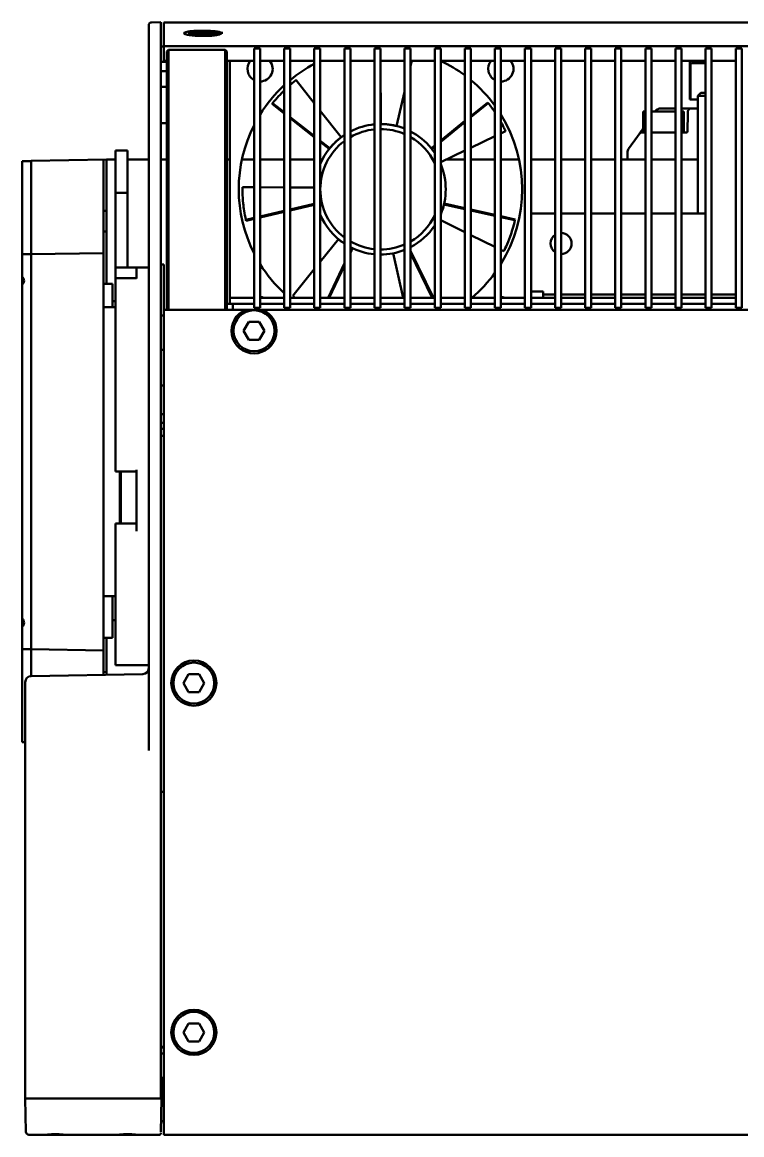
# Model space of a CAD drawing. Header units: millimetres. Extents: x 100 to 5488, y 100 to 4218.
# Drawn here: x 3908.5 to 4028, y 1914.2 to 2098.9 of the extents above; entities that cross this region are included whole.
import ezdxf

# ---------------------------------------------------------------- set-up
doc = ezdxf.new("R2010")
doc.units = ezdxf.units.MM
doc.header["$LTSCALE"] = 20
doc.layers.add('Visible (ANSI)', color=7, linetype='Continuous', lineweight=50)

msp = doc.modelspace()

# ---------------------------------------------------------------- linework, layer by layer
at = {"layer": 'Visible (ANSI)'}
for p, q in [((3929.994, 2098.889), (3931.502, 2098.916)), ((3931.502, 2098.916), (3931.502, 2094.836)), ((3932.002, 2094.994), (3932.002, 2098.881)), ((3932.002, 2098.881), (4884.002, 2098.881)), ((3929.502, 2094.321), (3929.502, 2098.389)), ((3936.202, 2097.181), (3941.802, 2097.181)), ((3936.202, 2097.181), (3936.202, 2096.981)), ((3941.584, 2096.981), (3936.202, 2096.981)), ((3936.423, 2096.76), (3936.202, 2096.981)), ((3941.802, 2097.181), (3941.802, 2097.136)), ((3931.502, 2094.916), (3932.002, 2094.916)), ((3932.002, 2093.771), (3932.002, 2094.994)), ((4883.702, 2094.931), (3932.302, 2094.931)), ((3929.502, 2089.09), (3929.502, 2094.321)), ((3931.502, 2094.836), (3931.502, 2089.182)), ((3932.002, 2093.771), (3932.002, 2092.548)), ((3932.502, 2094.032), (3932.802, 2094.332)), ((3932.502, 2093.979), (3932.502, 2094.032)), ((3932.502, 2088.952), (3932.502, 2093.979)), ((3932.802, 2094.256), (3932.802, 2094.332)), ((3932.802, 2094.332), (3942.202, 2094.332)), ((3932.802, 2089.004), (3932.802, 2094.256)), ((3942.202, 2094.332), (3942.202, 2094.256)), ((3942.502, 2094.032), (3942.202, 2094.332)), ((3942.202, 2094.256), (3942.202, 2089.004)), ((3942.502, 2094.032), (3942.502, 2093.979)), ((3942.502, 2093.979), (3942.502, 2088.952)), ((3947.002, 2094.556), (3947.002, 2094.562)), ((3948.002, 2094.562), (3947.002, 2094.562)), ((3947.002, 2088.969), (3947.002, 2094.556)), ((3948.002, 2094.562), (3948.002, 2094.556)), ((3948.002, 2094.556), (3948.002, 2088.969)), ((3952.002, 2094.556), (3952.002, 2094.562)), ((3953.002, 2094.562), (3952.002, 2094.562)), ((3952.002, 2088.969), (3952.002, 2094.556)), ((3953.002, 2094.562), (3953.002, 2094.556)), ((3953.002, 2094.556), (3953.002, 2088.969)), ((3957.002, 2094.556), (3957.002, 2094.562)), ((3958.002, 2094.562), (3957.002, 2094.562)), ((3957.002, 2088.969), (3957.002, 2094.556)), ((3958.002, 2094.562), (3958.002, 2094.556)), ((3958.002, 2094.556), (3958.002, 2088.969)), ((3962.002, 2094.556), (3962.002, 2094.562)), ((3963.002, 2094.562), (3962.002, 2094.562)), ((3962.002, 2088.969), (3962.002, 2094.556)), ((3963.002, 2094.562), (3963.002, 2094.556)), ((3963.002, 2094.556), (3963.002, 2088.969)), ((3967.002, 2094.556), (3967.002, 2094.562)), ((3968.002, 2094.562), (3967.002, 2094.562)), ((3967.002, 2088.969), (3967.002, 2094.556)), ((3968.002, 2094.562), (3968.002, 2094.556)), ((3968.002, 2094.556), (3968.002, 2088.969)), ((3972.002, 2094.556), (3972.002, 2094.562)), ((3973.002, 2094.562), (3972.002, 2094.562)), ((3972.002, 2088.969), (3972.002, 2094.556)), ((3973.002, 2094.562), (3973.002, 2094.556)), ((3973.002, 2094.556), (3973.002, 2088.969)), ((3977.002, 2094.556), (3977.002, 2094.562)), ((3978.002, 2094.562), (3977.002, 2094.562)), ((3977.002, 2088.969), (3977.002, 2094.556)), ((3978.002, 2094.562), (3978.002, 2094.556)), ((3978.002, 2094.556), (3978.002, 2088.969)), ((3982.002, 2094.556), (3982.002, 2094.562)), ((3983.002, 2094.562), (3982.002, 2094.562)), ((3982.002, 2088.969), (3982.002, 2094.556)), ((3983.002, 2094.562), (3983.002, 2094.556)), ((3983.002, 2094.556), (3983.002, 2088.969)), ((3987.002, 2094.556), (3987.002, 2094.562)), ((3988.002, 2094.562), (3987.002, 2094.562)), ((3987.002, 2088.969), (3987.002, 2094.556)), ((3988.002, 2094.562), (3988.002, 2094.556)), ((3988.002, 2094.556), (3988.002, 2088.969)), ((3992.002, 2094.556), (3992.002, 2094.562)), ((3993.002, 2094.562), (3992.002, 2094.562)), ((3992.002, 2088.969), (3992.002, 2094.556)), ((3993.002, 2094.562), (3993.002, 2094.556)), ((3993.002, 2094.556), (3993.002, 2088.969)), ((3997.002, 2094.556), (3997.002, 2094.562)), ((3998.002, 2094.562), (3997.002, 2094.562)), ((3997.002, 2088.969), (3997.002, 2094.556)), ((3998.002, 2094.562), (3998.002, 2094.556)), ((3998.002, 2094.556), (3998.002, 2088.969)), ((4002.002, 2094.556), (4002.002, 2094.562)), ((4003.002, 2094.562), (4002.002, 2094.562)), ((4002.002, 2088.969), (4002.002, 2094.556)), ((4003.002, 2094.562), (4003.002, 2094.556)), ((4003.002, 2094.556), (4003.002, 2088.969)), ((4007.002, 2094.556), (4007.002, 2094.562)), ((4008.002, 2094.562), (4007.002, 2094.562)), ((4007.002, 2088.969), (4007.002, 2094.556)), ((4008.002, 2094.562), (4008.002, 2094.556)), ((4008.002, 2094.556), (4008.002, 2088.969)), ((4012.002, 2094.556), (4012.002, 2094.562)), ((4013.002, 2094.562), (4012.002, 2094.562)), ((4012.002, 2088.969), (4012.002, 2094.556)), ((4013.002, 2094.562), (4013.002, 2094.556)), ((4013.002, 2094.556), (4013.002, 2088.969)), ((4017.002, 2094.556), (4017.002, 2094.562)), ((4018.002, 2094.562), (4017.002, 2094.562)), ((4017.002, 2088.969), (4017.002, 2094.556)), ((4018.002, 2094.562), (4018.002, 2094.556)), ((4018.002, 2094.556), (4018.002, 2088.969)), ((4022.002, 2094.556), (4022.002, 2094.562)), ((4023.002, 2094.562), (4022.002, 2094.562)), ((4022.002, 2088.969), (4022.002, 2094.556)), ((4023.002, 2094.562), (4023.002, 2094.556)), ((4023.002, 2094.556), (4023.002, 2088.969)), ((4027.002, 2094.556), (4027.002, 2094.562)), ((4028.002, 2094.562), (4027.002, 2094.562)), ((4027.002, 2088.969), (4027.002, 2094.556)), ((4028.002, 2094.562), (4028.002, 2094.556)), ((4028.002, 2094.556), (4028.002, 2088.969)), ((3932.502, 2092.341), (3931.502, 2092.341)), ((3932.302, 2092.486), (3932.502, 2092.486)), ((3942.502, 2092.486), (3947.002, 2092.486)), ((3943.002, 2053.181), (3943.002, 2092.486)), ((3948.002, 2092.486), (3952.002, 2092.486)), ((3953.002, 2092.486), (3957.002, 2092.486)), ((3958.002, 2092.486), (3962.002, 2092.486)), ((3963.002, 2092.486), (3967.002, 2092.486)), ((3968.002, 2092.486), (3972.002, 2092.486)), ((3968.083, 2082.015), (3968.008, 2092.486)), ((3973.199, 2092.486), (3973.002, 2091.646)), ((3973.002, 2092.486), (3977.002, 2092.486)), ((3978.002, 2092.486), (3982.002, 2092.486)), ((3983.002, 2092.486), (3987.002, 2092.486)), ((3988.002, 2092.486), (3992.002, 2092.486)), ((3993.002, 2092.486), (3997.002, 2092.486)), ((3998.002, 2092.486), (4002.002, 2092.486)), ((4003.002, 2092.486), (4007.002, 2092.486)), ((4008.002, 2092.486), (4012.002, 2092.486)), ((4013.002, 2092.486), (4017.002, 2092.486)), ((4018.002, 2092.486), (4022.002, 2092.486)), ((4019.402, 2086.102), (4019.402, 2092.372)), ((4019.502, 2086.102), (4019.502, 2091.902)), ((4019.702, 2092.102), (4022.002, 2092.102)), ((4023.002, 2092.486), (4027.002, 2092.486)), ((3931.502, 2090.818), (3932.502, 2090.818)), ((3929.502, 2089.09), (3929.502, 2041.832)), ((3931.502, 2041.923), (3931.502, 2089.182)), ((3931.502, 2088.181), (3932.502, 2088.181)), ((3932.502, 2088.952), (3932.502, 2067.459)), ((3932.802, 2089.004), (3932.802, 2067.512)), ((3942.202, 2067.512), (3942.202, 2089.004)), ((3942.502, 2067.459), (3942.502, 2088.952)), ((3947.002, 2088.969), (3947.002, 2051.716)), ((3948.002, 2051.716), (3948.002, 2088.969)), ((3952.002, 2088.969), (3952.002, 2051.716)), ((3953.002, 2051.716), (3953.002, 2088.969)), ((3953.748, 2089.126), (3953.757, 2089.133)), ((3953.749, 2089.126), (3953.757, 2089.133)), ((3953.982, 2089.31), (3957.002, 2085.477)), ((3957.002, 2088.969), (3957.002, 2051.716)), ((3958.002, 2051.716), (3958.002, 2088.969)), ((3962.002, 2088.969), (3962.002, 2051.716)), ((3963.002, 2051.716), (3963.002, 2088.969)), ((3967.002, 2088.969), (3967.002, 2051.716)), ((3968.002, 2051.716), (3968.002, 2088.969)), ((3972.002, 2088.969), (3972.002, 2051.716)), ((3973.002, 2051.716), (3973.002, 2088.969)), ((3977.002, 2088.969), (3977.002, 2051.716)), ((3978.002, 2051.716), (3978.002, 2088.969)), ((3982.002, 2088.969), (3982.002, 2051.716)), ((3983.002, 2051.716), (3983.002, 2088.969)), ((3987.002, 2088.969), (3987.002, 2051.716)), ((3988.002, 2051.716), (3988.002, 2088.969)), ((3992.002, 2088.969), (3992.002, 2051.716)), ((3993.002, 2051.716), (3993.002, 2088.969)), ((3997.002, 2088.969), (3997.002, 2051.716)), ((3998.002, 2051.716), (3998.002, 2088.969)), ((4002.002, 2088.969), (4002.002, 2051.716)), ((4003.002, 2051.716), (4003.002, 2088.969)), ((4007.002, 2088.969), (4007.002, 2051.716)), ((4008.002, 2051.716), (4008.002, 2088.969)), ((4012.002, 2088.969), (4012.002, 2051.716)), ((4013.002, 2051.716), (4013.002, 2088.969)), ((4017.002, 2088.969), (4017.002, 2051.716)), ((4018.002, 2051.716), (4018.002, 2088.969)), ((4022.002, 2088.969), (4022.002, 2051.716)), ((4023.002, 2051.716), (4023.002, 2088.969)), ((4027.002, 2088.969), (4027.002, 2051.716)), ((4028.002, 2051.716), (4028.002, 2088.969)), ((3972.002, 2087.37), (3970.672, 2081.682)), ((4019.502, 2086.102), (4019.402, 2086.102)), ((4020.702, 2086.102), (4019.502, 2086.102)), ((4021.202, 2087.181), (4020.702, 2086.681)), ((4020.702, 2086.681), (4022.002, 2086.681)), ((4020.702, 2067.181), (4020.702, 2086.681)), ((4021.202, 2087.181), (4022.002, 2087.181)), ((3950.088, 2085.473), (3949.99, 2085.349)), ((3949.99, 2085.349), (3952.002, 2083.766)), ((3952.002, 2083.968), (3950.088, 2085.473)), ((3958.002, 2084.208), (3961.461, 2079.819)), ((3985.809, 2085.606), (3983.002, 2083.333)), ((3983.002, 2083.129), (3985.909, 2085.483)), ((3985.909, 2085.483), (3985.809, 2085.606)), ((4011.602, 2084.102), (4012.002, 2084.102)), ((4011.602, 2084.102), (4011.602, 2080.602)), ((4013.002, 2084.102), (4017.002, 2084.102)), ((4013.703, 2084.183), (4013.645, 2084.102)), ((4014.517, 2084.602), (4015.002, 2084.602)), ((4017.002, 2084.602), (4015.002, 2084.602)), ((4019.564, 2084.602), (4018.002, 2084.602)), ((4018.002, 2084.102), (4018.402, 2084.102)), ((4018.402, 2084.102), (4018.402, 2080.602)), ((4019.564, 2084.602), (4020.702, 2084.602)), ((3932.502, 2082.181), (3931.502, 2082.181)), ((3957.002, 2080.035), (3953.002, 2083.181)), ((3953.002, 2082.98), (3957.002, 2079.833)), ((3968.002, 2082.014), (3968.083, 2082.015)), ((3982.002, 2082.523), (3978.002, 2079.282)), ((3978.002, 2079.078), (3982.002, 2082.319)), ((4019.058, 2083.796), (4019.006, 2080.798)), ((3988.787, 2080.836), (3988.002, 2080.463)), ((3988.659, 2081.106), (3988.665, 2081.095)), ((3988.66, 2081.104), (3988.665, 2081.095)), ((4010.686, 2079.958), (4010.938, 2080.312)), ((4010.996, 2080.392), (4010.938, 2080.312)), ((4011.022, 2080.429), (4011.015, 2080.42)), ((4011.086, 2080.519), (4011.043, 2080.459)), ((4011.206, 2080.687), (4011.142, 2080.597)), ((4011.884, 2080.602), (4011.403, 2080.602)), ((4011.602, 2081.242), (4011.487, 2081.08)), ((4011.884, 2080.602), (4012.002, 2080.602)), ((4013.002, 2080.602), (4014.042, 2080.602)), ((4015.963, 2080.602), (4014.042, 2080.602)), ((4015.963, 2080.602), (4017.002, 2080.602)), ((4018.002, 2080.602), (4018.806, 2080.602)), ((3959.586, 2078.003), (3958.002, 2079.248)), ((3958.002, 2079.047), (3959.488, 2077.878)), ((3977.002, 2078.472), (3976.42, 2078)), ((3987.002, 2079.987), (3983.002, 2078.085)), ((4010.686, 2079.958), (4009.21, 2077.892)), ((3924.002, 2073.602), (3924.002, 2077.602)), ((3924.002, 2077.602), (3926.002, 2077.602)), ((3926.002, 2077.602), (3926.002, 2073.602)), ((3959.488, 2077.878), (3959.586, 2078.003)), ((3976.42, 2078), (3976.52, 2077.877)), ((3976.52, 2077.877), (3977.002, 2078.268)), ((3982.002, 2077.609), (3978.002, 2075.706)), ((4009.002, 2076.102), (4009.024, 2077.329)), ((3908.502, 2075.852), (3910.002, 2075.852)), ((3908.502, 2075.811), (3908.502, 2075.852)), ((3908.502, 2075.811), (3908.502, 2060.402)), ((3910.002, 2075.884), (3922.502, 2076.102)), ((3910.002, 2075.884), (3910.002, 2075.827)), ((3910.002, 2075.827), (3910.002, 2075.812)), ((3910.002, 2060.402), (3910.002, 2075.812)), ((3922.502, 2076.102), (3922.002, 2076.082)), ((3922.002, 2060.593), (3922.002, 2076.082)), ((3922.502, 2076.102), (3924.002, 2076.102)), ((3922.502, 2068.601), (3922.502, 2076.102)), ((3922.502, 2055.502), (3922.502, 2075.902)), ((3926.002, 2076.102), (3929.502, 2076.102)), ((3931.502, 2076.102), (3932.502, 2076.102)), ((3942.502, 2076.102), (3943.002, 2076.102)), ((3944.981, 2076.102), (3947.002, 2076.102)), ((3948.002, 2076.102), (3952.002, 2076.102)), ((3953.002, 2076.102), (3957.002, 2076.102)), ((3958.002, 2076.102), (3958.351, 2076.102)), ((3978.834, 2076.102), (3982.002, 2076.102)), ((3983.002, 2076.102), (3987.002, 2076.102)), ((3988.002, 2076.102), (3991.024, 2076.102)), ((3993.002, 2076.102), (3997.002, 2076.102)), ((3998.002, 2076.102), (4002.002, 2076.102)), ((4003.002, 2076.102), (4007.002, 2076.102)), ((4008.002, 2076.102), (4009.402, 2076.102)), ((4010.002, 2076.102), (4009.402, 2076.102)), ((4012.002, 2076.102), (4010.002, 2076.102)), ((4017.002, 2076.102), (4013.002, 2076.102)), ((4020.702, 2076.102), (4018.002, 2076.102)), ((3924.002, 2070.602), (3924.002, 2073.602)), ((3926.002, 2070.602), (3926.002, 2073.602)), ((3945.085, 2071.237), (3945.085, 2071.248)), ((3945.085, 2071.236), (3945.085, 2071.247)), ((3945.087, 2071.534), (3947.002, 2071.522)), ((3948.002, 2071.516), (3952.002, 2071.49)), ((3953.002, 2071.484), (3957.002, 2071.459)), ((3924.002, 2070.602), (3924.002, 2070.402)), ((3926.002, 2070.602), (3924.002, 2070.602)), ((3924.002, 2058.471), (3924.002, 2070.402)), ((3926.002, 2070.402), (3926.002, 2070.602)), ((3926.002, 2058.471), (3926.002, 2070.402)), ((3922.002, 2067.584), (3922.502, 2067.602)), ((3932.502, 2066.643), (3932.502, 2067.459)), ((3932.802, 2066.643), (3932.802, 2067.512)), ((3942.202, 2067.512), (3942.202, 2066.643)), ((3942.502, 2067.459), (3942.502, 2066.643)), ((3952.002, 2067.587), (3948.002, 2066.648)), ((3948.002, 2066.485), (3952.002, 2067.425)), ((3957.002, 2068.761), (3953.002, 2067.822)), ((3953.002, 2067.659), (3957.002, 2068.598)), ((3978.575, 2068.82), (3978.541, 2068.665)), ((3978.541, 2068.665), (3982.002, 2067.892)), ((3982.002, 2068.054), (3978.575, 2068.82)), ((3987.002, 2066.938), (3983.002, 2067.831)), ((3983.002, 2067.669), (3987.002, 2066.776)), ((3932.502, 2066.643), (3932.502, 2051.181)), ((3932.802, 2066.643), (3932.802, 2051.181)), ((3942.202, 2051.181), (3942.202, 2066.643)), ((3942.502, 2051.181), (3942.502, 2066.643)), ((3947.002, 2066.413), (3945.656, 2066.097)), ((3945.656, 2066.097), (3945.692, 2065.943)), ((3945.692, 2065.943), (3947.002, 2066.251)), ((3982.002, 2064.071), (3978.002, 2066.036)), ((3990.368, 2066.186), (3988.002, 2066.715)), ((3988.002, 2066.552), (3990.334, 2066.032)), ((3990.334, 2066.032), (3990.368, 2066.186)), ((3993.002, 2067.181), (3997.002, 2067.181)), ((3998.002, 2067.181), (4002.002, 2067.181)), ((4003.002, 2067.181), (4007.002, 2067.181)), ((4008.002, 2067.181), (4012.002, 2067.181)), ((4013.002, 2067.181), (4017.002, 2067.181)), ((4018.002, 2067.181), (4022.002, 2067.181)), ((3922.502, 2064.18), (3922.002, 2064.189)), ((3987.002, 2061.615), (3983.002, 2063.58)), ((3958.002, 2059.147), (3961.028, 2062.888)), ((3908.502, 2056.677), (3908.502, 2060.402)), ((3910.002, 2060.402), (3908.502, 2060.402)), ((3910.002, 2060.384), (3922.002, 2060.593)), ((3910.002, 2060.402), (3910.002, 1994.802)), ((3922.002, 2060.593), (3922.002, 1994.611)), ((3963.215, 2061.462), (3963.002, 2061.014)), ((3963.002, 2060.645), (3963.358, 2061.394)), ((3963.358, 2061.394), (3963.215, 2061.462)), ((3971.759, 2053.181), (3970.132, 2060.559)), ((3976.786, 2053.181), (3973.002, 2060.935)), ((3973.002, 2060.574), (3976.61, 2053.181)), ((3988.48, 2060.889), (3988.002, 2061.124)), ((3988.611, 2061.156), (3988.606, 2061.146)), ((3988.612, 2061.157), (3988.607, 2061.146)), ((3924.002, 2058.471), (3924.002, 2058.283)), ((3924.002, 2058.283), (3924.002, 2058.181)), ((3924.002, 2058.176), (3924.002, 2058.181)), ((3929.502, 2058.181), (3924.002, 2058.181)), ((3924.002, 2058.042), (3924.002, 2058.176)), ((3924.002, 2058.042), (3924.002, 2057.706)), ((3926.002, 2058.283), (3926.002, 2058.471)), ((3926.002, 2058.181), (3926.002, 2058.283)), ((3927.502, 2056.382), (3927.502, 2058.176)), ((3931.502, 2058.681), (3932.002, 2058.681)), ((3932.002, 2058.681), (3932.002, 2051.181)), ((3962.002, 2058.907), (3959.285, 2053.181)), ((3959.46, 2053.181), (3962.002, 2058.538)), ((3908.502, 2056.677), (3908.502, 2055.286)), ((3924.002, 2057.572), (3924.002, 2057.706)), ((3924.002, 2057.572), (3924.002, 2056.393)), ((3924.002, 2056.382), (3924.002, 2056.393)), ((3927.502, 2056.393), (3924.002, 2056.393)), ((3924.002, 2024.607), (3924.002, 2056.382)), ((3953.43, 2053.493), (3957.002, 2057.91)), ((3908.502, 1999.917), (3908.502, 2055.286)), ((3922.002, 2055.502), (3923.502, 2055.502)), ((3923.502, 2055.502), (3923.502, 2051.602)), ((3923.502, 2052.602), (3924.002, 2052.602)), ((3943.002, 2053.181), (3947.002, 2053.181)), ((3943.002, 2053.181), (3943.002, 2052.181)), ((3948.002, 2053.181), (3952.002, 2053.181)), ((3953.002, 2053.181), (3957.002, 2053.181)), ((3953.661, 2053.305), (3953.652, 2053.312)), ((3953.662, 2053.305), (3953.653, 2053.312)), ((3958.002, 2053.181), (3962.002, 2053.181)), ((3963.002, 2053.181), (3967.002, 2053.181)), ((3968.002, 2053.181), (3972.002, 2053.181)), ((3973.002, 2053.181), (3977.002, 2053.181)), ((3978.002, 2053.181), (3982.002, 2053.181)), ((3983.002, 2053.181), (3987.002, 2053.181)), ((3988.002, 2053.181), (3992.002, 2053.181)), ((3995.002, 2054.181), (3993.002, 2054.181)), ((3993.002, 2053.181), (3997.002, 2053.181)), ((3995.002, 2054.181), (3995.002, 2053.681)), ((3995.002, 2053.181), (3995.002, 2053.681)), ((3995.002, 2053.681), (3997.002, 2053.681)), ((3998.002, 2053.681), (4002.002, 2053.681)), ((3998.002, 2053.181), (4002.002, 2053.181)), ((4003.002, 2053.681), (4007.002, 2053.681)), ((4003.002, 2053.181), (4007.002, 2053.181)), ((4008.002, 2053.681), (4012.002, 2053.681)), ((4008.002, 2053.181), (4012.002, 2053.181)), ((4013.002, 2053.681), (4017.002, 2053.681)), ((4013.002, 2053.181), (4017.002, 2053.181)), ((4018.002, 2053.681), (4022.002, 2053.681)), ((4018.002, 2053.181), (4022.002, 2053.181)), ((4023.002, 2053.681), (4027.002, 2053.681)), ((4023.002, 2053.681), (4027.002, 2053.681)), ((4023.002, 2053.181), (4027.002, 2053.181)), ((3922.002, 2051.602), (3924.002, 2051.602)), ((3932.002, 2051.181), (3932.002, 2041.917)), ((3945.656, 2051.181), (3932.002, 2051.181)), ((3943.002, 2052.181), (3942.502, 2052.181)), ((3943.002, 2052.181), (3943.502, 2052.181)), ((3943.502, 2052.181), (3947.002, 2052.181)), ((3943.502, 2052.181), (3943.502, 2051.181)), ((3948.335, 2051.181), (3945.668, 2051.181)), ((3947.002, 2051.481), (3947.002, 2051.716)), ((3948.002, 2051.481), (3947.002, 2051.481)), ((3948.002, 2052.181), (3952.002, 2052.181)), ((3948.002, 2051.716), (3948.002, 2051.481)), ((4076.656, 2051.181), (3948.349, 2051.181)), ((3952.002, 2051.481), (3952.002, 2051.716)), ((3953.002, 2051.481), (3952.002, 2051.481)), ((3953.002, 2052.181), (3957.002, 2052.181)), ((3953.002, 2051.716), (3953.002, 2051.481)), ((3957.002, 2051.481), (3957.002, 2051.716)), ((3958.002, 2051.481), (3957.002, 2051.481)), ((3958.002, 2052.181), (3962.002, 2052.181)), ((3958.002, 2051.716), (3958.002, 2051.481)), ((3962.002, 2051.481), (3962.002, 2051.716)), ((3963.002, 2051.481), (3962.002, 2051.481)), ((3963.002, 2052.181), (3967.002, 2052.181)), ((3963.002, 2051.716), (3963.002, 2051.481)), ((3967.002, 2051.481), (3967.002, 2051.716)), ((3968.002, 2051.481), (3967.002, 2051.481)), ((3968.002, 2052.181), (3972.002, 2052.181)), ((3968.002, 2051.716), (3968.002, 2051.481)), ((3972.002, 2051.481), (3972.002, 2051.716)), ((3973.002, 2051.481), (3972.002, 2051.481)), ((3973.002, 2052.181), (3977.002, 2052.181)), ((3973.002, 2051.716), (3973.002, 2051.481)), ((3977.002, 2051.481), (3977.002, 2051.716)), ((3978.002, 2051.481), (3977.002, 2051.481)), ((3978.002, 2052.181), (3982.002, 2052.181)), ((3978.002, 2051.716), (3978.002, 2051.481)), ((3982.002, 2051.481), (3982.002, 2051.716)), ((3983.002, 2051.481), (3982.002, 2051.481)), ((3983.002, 2052.181), (3987.002, 2052.181)), ((3983.002, 2051.716), (3983.002, 2051.481)), ((3987.002, 2051.481), (3987.002, 2051.716)), ((3988.002, 2051.481), (3987.002, 2051.481)), ((3988.002, 2052.181), (3992.002, 2052.181)), ((3988.002, 2051.716), (3988.002, 2051.481)), ((3992.002, 2051.481), (3992.002, 2051.716)), ((3993.002, 2051.481), (3992.002, 2051.481)), ((3993.002, 2052.181), (3997.002, 2052.181)), ((3993.002, 2051.716), (3993.002, 2051.481)), ((3997.002, 2051.481), (3997.002, 2051.716)), ((3998.002, 2051.481), (3997.002, 2051.481)), ((3998.002, 2052.181), (4002.002, 2052.181)), ((3998.002, 2051.716), (3998.002, 2051.481)), ((4002.002, 2051.481), (4002.002, 2051.716)), ((4003.002, 2051.481), (4002.002, 2051.481)), ((4003.002, 2052.181), (4007.002, 2052.181)), ((4003.002, 2051.716), (4003.002, 2051.481)), ((4007.002, 2051.481), (4007.002, 2051.716)), ((4008.002, 2051.481), (4007.002, 2051.481)), ((4008.002, 2052.181), (4012.002, 2052.181)), ((4008.002, 2051.716), (4008.002, 2051.481)), ((4012.002, 2051.481), (4012.002, 2051.716)), ((4013.002, 2051.481), (4012.002, 2051.481)), ((4013.002, 2052.181), (4017.002, 2052.181)), ((4013.002, 2051.716), (4013.002, 2051.481)), ((4017.002, 2051.481), (4017.002, 2051.716)), ((4018.002, 2051.481), (4017.002, 2051.481)), ((4018.002, 2052.181), (4022.002, 2052.181)), ((4018.002, 2051.716), (4018.002, 2051.481)), ((4022.002, 2051.481), (4022.002, 2051.716)), ((4023.002, 2051.481), (4022.002, 2051.481)), ((4023.002, 2052.181), (4027.002, 2052.181)), ((4023.002, 2051.716), (4023.002, 2051.481)), ((4027.002, 2051.481), (4027.002, 2051.716)), ((4028.002, 2051.481), (4027.002, 2051.481)), ((4028.002, 2051.716), (4028.002, 2051.481)), ((3931.502, 2050.243), (3932.002, 2050.243)), ((3946.136, 2049.181), (3945.27, 2047.681)), ((3946.136, 2049.181), (3947.869, 2049.181)), ((3948.735, 2047.681), (3947.869, 2049.181)), ((3945.27, 2047.681), (3946.136, 2046.181)), ((3947.869, 2046.181), (3948.735, 2047.681)), ((3947.869, 2046.181), (3946.136, 2046.181)), ((3932.002, 2044.503), (3931.502, 2044.503)), ((3929.502, 2039.519), (3929.502, 2041.832)), ((3931.502, 2041.923), (3931.502, 2039.482)), ((3932.002, 2039.443), (3932.002, 2041.917)), ((3929.502, 2039.519), (3929.502, 1977.999)), ((3931.502, 1968.47), (3931.502, 2039.482)), ((3932.002, 2038.581), (3931.502, 2038.581)), ((3932.002, 2039.443), (3932.002, 1968.488)), ((3931.502, 2033.832), (3932.002, 2033.84)), ((3932.002, 2032.381), (3931.502, 2032.381)), ((3931.502, 2031.381), (3932.002, 2031.381)), ((3932.002, 2030.22), (3931.502, 2030.22)), ((3924.002, 2024.421), (3924.002, 2024.607)), ((3924.002, 2024.421), (3924.002, 2024.304)), ((3924.002, 2024.293), (3924.002, 2024.304)), ((3924.002, 2024.293), (3927.502, 2024.293)), ((3924.702, 2015.685), (3924.702, 2024.293)), ((3924.902, 2015.685), (3924.902, 2024.293)), ((3927.502, 2014.435), (3927.502, 2024.607)), ((3924.002, 2015.682), (3924.002, 2015.685)), ((3924.002, 2015.685), (3927.502, 2015.685)), ((3924.002, 2015.682), (3924.002, 2014.934)), ((3924.002, 2014.892), (3924.002, 2014.934)), ((3924.002, 2014.892), (3924.002, 2014.655)), ((3924.002, 2014.435), (3924.002, 2014.655)), ((3924.002, 1992.181), (3924.002, 2014.435)), ((3922.002, 2003.602), (3924.002, 2003.602)), ((3923.502, 2003.602), (3923.502, 1996.702)), ((3908.502, 1999.917), (3908.502, 1998.526)), ((3923.502, 1999.602), (3924.002, 1999.602)), ((3908.502, 1994.802), (3908.502, 1998.526)), ((3922.002, 1996.702), (3923.502, 1996.702)), ((3922.502, 1990.559), (3922.502, 1996.702)), ((3908.502, 1994.802), (3908.502, 1979.392)), ((3910.002, 1994.802), (3908.502, 1994.802)), ((3910.002, 1994.82), (3922.002, 1994.611)), ((3910.002, 1990.34), (3910.002, 1994.802)), ((3922.002, 1990.55), (3922.002, 1994.611)), ((3929.502, 1992.181), (3924.002, 1992.181)), ((3909.985, 1990.34), (3928.52, 1990.664)), ((3922.002, 1991.015), (3922.502, 1991.023)), ((3936.136, 1990.681), (3935.27, 1989.181)), ((3936.136, 1990.681), (3937.869, 1990.681)), ((3938.735, 1989.181), (3937.869, 1990.681)), ((3909.002, 1988.854), (3909.002, 1989.34)), ((3909.002, 1988.854), (3909.002, 1976.258)), ((3935.27, 1989.181), (3936.136, 1987.681)), ((3937.869, 1987.681), (3938.735, 1989.181)), ((3937.869, 1987.681), (3936.136, 1987.681)), ((3908.502, 1979.352), (3908.502, 1979.392)), ((3909.002, 1979.352), (3908.502, 1979.352)), ((3909.002, 1974.969), (3909.002, 1976.258)), ((3909.002, 1974.969), (3909.002, 1968.565)), ((3932.002, 1971.124), (3931.502, 1971.124)), ((3909.002, 1968.565), (3909.002, 1967.725)), ((3909.002, 1967.725), (3909.002, 1924.642)), ((3931.502, 1967.895), (3931.502, 1968.47)), ((3931.502, 1924.813), (3931.502, 1967.895)), ((3932.002, 1968.488), (3932.002, 1967.875)), ((3932.002, 1967.875), (3932.002, 1924.819)), ((3936.136, 1932.681), (3935.27, 1931.181)), ((3936.136, 1932.681), (3937.869, 1932.681)), ((3938.735, 1931.181), (3937.869, 1932.681)), ((3935.27, 1931.181), (3936.136, 1929.681)), ((3937.869, 1929.681), (3938.735, 1931.181)), ((3931.502, 1928.791), (3932.002, 1928.808)), ((3931.502, 1928.681), (3932.002, 1928.69)), ((3937.869, 1929.681), (3936.136, 1929.681)), ((3932.002, 1927.689), (3931.502, 1927.681)), ((3909.002, 1923.96), (3909.002, 1924.642)), ((3909.002, 1923.96), (3909.002, 1920.181)), ((3931.502, 1924.813), (3931.502, 1923.565)), ((3931.67, 1923.781), (3931.502, 1923.781)), ((3931.502, 1920.181), (3931.502, 1923.565)), ((3931.67, 1923.781), (3931.607, 1920.181)), ((3932.002, 1923.565), (3932.002, 1924.819)), ((3932.002, 1923.565), (3932.002, 1914.537)), ((3932.002, 1922.009), (3931.639, 1922.009)), ((3909.002, 1920.181), (3909.985, 1920.181)), ((3909.099, 1914.672), (3909.003, 1920.181)), ((3909.985, 1920.181), (3931.502, 1920.181)), ((3931.502, 1920.181), (3931.607, 1920.181)), ((3931.51, 1914.591), (3931.607, 1920.181)), ((3932.002, 1916.431), (3931.542, 1916.431)), ((3911.219, 1914.181), (3910.098, 1914.181)), ((3912.407, 1914.181), (3911.219, 1914.181)), ((3912.407, 1914.181), (3915.589, 1914.181)), ((3920.334, 1914.181), (3915.589, 1914.181)), ((3924.429, 1914.181), (3920.334, 1914.181)), ((3924.427, 1914.181), (3927.569, 1914.181)), ((3929.631, 1914.181), (3927.569, 1914.181)), ((3931.306, 1914.181), (3929.631, 1914.181)), ((3932.002, 1914.181), (3932.002, 1914.537)), ((4884.002, 1914.181), (3932.002, 1914.181))]:
    msp.add_line(p, q, dxfattribs=at)
for centre, radius in [((3947.002, 2047.681), 3.4), ((3937.002, 1989.181), 3.75), ((3937.002, 1989.181), 3.4), ((3937.002, 1931.181), 3.75), ((3937.002, 1931.181), 3.4)]:
    msp.add_circle(centre, radius, dxfattribs=at)
for centre, radius, start, end in [((3930.002, 2098.389), 0.5, 91, 180), ((3948.002, 2091.181), 2.1, 141.56992, 241.56311), ((3948.002, 2091.181), 2.1, 270, 38.43008), ((3968.002, 2071.181), 23.542, 117.85637, 129.58098), ((3968.002, 2071.181), 23.542, 53.50945, 64.82366), ((3988.002, 2091.181), 2.1, 141.56992, 241.56311), ((3988.002, 2091.181), 2.1, 270, 38.43008), ((4019.602, 2092.372), 0.2, 145.16166, 180), ((4019.702, 2091.902), 0.2, 90, 180), ((3968.002, 2071.181), 23.542, 132.81599, 148.16358), ((3968.002, 2071.181), 23.542, 36.18842, 50.41902), ((4019.564, 2084.102), 0.5, 89.99957, 114.35234), ((3968.002, 2071.181), 10.833, 68.33182, 90), ((3968.002, 2071.181), 23.542, 328.16358, 31.83642), ((3968.002, 2071.181), 23.542, 153.13014, 206.86986), ((3968.002, 2071.181), 10.833, 123.63128, 157.38014), ((3968.002, 2071.181), 10.833, 95.29638, 117.48643), ((3968.002, 2071.181), 10, 95.73917, 120), ((3968.002, 2071.181), 10, 66.42182, 90), ((3968.002, 2071.181), 10.833, 39.01182, 62.51357), ((4011.403, 2080.102), 0.5, 90, 144.46232), ((4018.806, 2080.802), 0.2, 269.99886, 358.99994), ((3968.002, 2071.181), 10, 126.8699, 233.1301), ((3968.002, 2071.181), 10, 25.84193, 60), ((3968.002, 2071.181), 10.833, 33.82216, 37.56756), ((4010.024, 2077.311), 1, 144.46232, 179), ((3968.002, 2071.181), 10.833, 337.38014, 22.61986), ((3968.002, 2071.181), 10.833, 202.61986, 236.36872), ((3968.002, 2071.181), 10, 300, 334.15807), ((3968.002, 2071.181), 10.833, 297.48643, 326.17784), ((3998.002, 2062.181), 1.75, 124.8499, 235.1501), ((3998.002, 2062.181), 1.75, 270, 90), ((3968.002, 2071.181), 10, 240, 264.26083), ((3968.002, 2071.181), 10, 270, 293.57818), ((3968.002, 2071.181), 10.833, 242.51357, 264.70362), ((3968.002, 2071.181), 10.833, 270, 291.66818), ((3968.002, 2071.181), 23.542, 211.83642, 227.18401), ((3968.002, 2071.181), 23.542, 310.12842, 323.81158), ((3948.002, 2051.181), 2.1, 72.24721, 90), ((3988.002, 2051.181), 2.1, 72.24721, 90), ((3947.002, 2047.681), 3.75, 111.03947, 68.96053), ((3947.002, 2047.681), 3.75, 110.85655, 111.03947), ((3947.002, 2047.681), 3.75, 68.96053, 69.16417), ((3928.502, 1991.663), 1, 271, 0), ((3910.002, 1989.34), 1, 91, 180), ((3909.599, 1914.681), 0.5, 181, 270), ((3931.306, 1914.381), 0.2, 358.99143, 358.99446)]:
    msp.add_arc(centre, radius, start, end, dxfattribs=at)
for centre, major_axis, ratio, start_param, end_param in [((4014.517, 2083.602), (-1, 0), 0.999962, 4.712389, 4.8417911), ((4019.055, 2083.611), (0.009, 0.5), 0.0000168, 0.3864941, 1.1872999)]:
    msp.add_ellipse(centre, major_axis=major_axis, ratio=ratio, start_param=start_param, end_param=end_param, dxfattribs=at)
for points, knots in [([(3935.402, 2097.1), (3935.402, 2097.132), (3935.428, 2097.164), (3935.527, 2097.225), (3935.601, 2097.254), (3935.921, 2097.346), (3936.212, 2097.386), (3936.681, 2097.441), (3936.992, 2097.467), (3937.702, 2097.502), (3938.101, 2097.51), (3938.922, 2097.509), (3939.345, 2097.498), (3940.066, 2097.46), (3940.414, 2097.434), (3940.976, 2097.361), (3941.183, 2097.32), (3941.42, 2097.248), (3941.487, 2097.22), (3941.538, 2097.187), (3941.543, 2097.184), (3941.547, 2097.181)], [0.0000019, 0.0000019, 0.0000019, 0.0000019, 0.0687329, 0.0687329, 0.1374126, 0.1374126, 0.2965744, 0.2965744, 0.5086311, 0.5086311, 0.7399377, 0.7399377, 0.9850101, 0.9850101, 1.1941315, 1.1941315, 1.3721653, 1.3721653, 1.4781844, 1.4781844, 1.4897624, 1.4897624, 1.4897624, 1.4897624]), ([(3941.394, 2096.938), (3941.367, 2096.928), (3941.339, 2096.918), (3941.102, 2096.843), (3940.829, 2096.794), (3940.323, 2096.723), (3940.011, 2096.691), (3939.302, 2096.647), (3938.903, 2096.637), (3938.083, 2096.639), (3937.66, 2096.653), (3936.939, 2096.7), (3936.591, 2096.733), (3936.029, 2096.82), (3935.822, 2096.867), (3935.586, 2096.946), (3935.518, 2096.976), (3935.426, 2097.038), (3935.402, 2097.069), (3935.402, 2097.1)], [0.1155745, 0.1155745, 0.1155745, 0.1155745, 0.1374682, 0.1374682, 0.2840797, 0.2840797, 0.4484197, 0.4484197, 0.6276668, 0.6276668, 0.8175869, 0.8175869, 0.9796596, 0.9796596, 1.1176273, 1.1176273, 1.1997347, 1.1997347, 1.2818298, 1.2818298, 1.2818298, 1.2818298]), ([(3932.302, 2094.931), (3932.248, 2094.931), (3932.201, 2094.935), (3932.158, 2094.94), (3932.116, 2094.945), (3932.078, 2094.953), (3932.05, 2094.962), (3932.022, 2094.971), (3932.002, 2094.981), (3932.002, 2094.994)], [0, 0, 0, 0, 0.33333333, 0.33333333, 0.33333333, 0.66666667, 0.66666667, 0.66666667, 0.99999999, 0.99999999, 0.99999999, 0.99999999]), ([(3932.002, 2092.548), (3932.003, 2092.537), (3932.018, 2092.527), (3932.043, 2092.518), (3932.068, 2092.509), (3932.103, 2092.502), (3932.147, 2092.496), (3932.19, 2092.49), (3932.242, 2092.486), (3932.302, 2092.486)], [0, 0, 0, 0, 0.3333333, 0.3333333, 0.3333333, 0.6666667, 0.6666667, 0.6666667, 1, 1, 1, 1]), ([(3950.088, 2085.473), (3950.78, 2086.34), (3951.421, 2087.019), (3951.979, 2087.566), (3951.991, 2087.577), (3952.002, 2087.588)], [-0.94679546, -0.94679546, -0.94679546, -0.94679546, -0.69262529, -0.69262529, -0.68726312, -0.68726312, -0.68726312, -0.68726312]), ([(3953.003, 2088.507), (3953.113, 2088.603), (3953.219, 2088.693), (3953.64, 2089.044), (3953.801, 2089.168), (3953.948, 2089.283), (3953.982, 2089.31), (3953.982, 2089.31)], [-0.5323172, -0.5323172, -0.5323172, -0.5323172, -0.47794451, -0.47794451, -0.30056726, -0.30056726, -0.16478553, -0.16478553, -0.16478553, -0.16478553]), ([(4013.703, 2084.183), (4013.735, 2084.228), (4013.771, 2084.27), (4013.848, 2084.347), (4013.89, 2084.383), (4013.979, 2084.446), (4014.026, 2084.475), (4014.124, 2084.523), (4014.175, 2084.543), (4014.28, 2084.575), (4014.334, 2084.586), (4014.388, 2084.593)], [0.62013723, 0.62013723, 0.62013723, 0.62013723, 0.78438969, 0.78438969, 0.94864214, 0.94864214, 1.1128946, 1.1128946, 1.27714705, 1.27714705, 1.44139951, 1.44139951, 1.44139951, 1.44139951]), ([(4019.058, 2083.798), (4019.058, 2083.802), (4019.058, 2083.806), (4019.059, 2083.823), (4019.059, 2083.836), (4019.06, 2083.888), (4019.061, 2083.924), (4019.062, 2083.995), (4019.062, 2084.028), (4019.063, 2084.06), (4019.063, 2084.067), (4019.063, 2084.074)], [0.000192555, 0.000192555, 0.000192555, 0.000192555, 0.001457794, 0.001457794, 0.005834905, 0.005834905, 0.019070085, 0.019070085, 0.035089875, 0.035089875, 0.040068848, 0.040068848, 0.040068848, 0.040068848]), ([(4019.064, 2084.109), (4019.064, 2084.109), (4019.064, 2084.11), (4019.064, 2084.11), (4019.064, 2084.111), (4019.064, 2084.111), (4019.064, 2084.111), (4019.064, 2084.111), (4019.064, 2084.111), (4019.064, 2084.112), (4019.064, 2084.112), (4019.064, 2084.112), (4019.064, 2084.113), (4019.064, 2084.113), (4019.064, 2084.114), (4019.064, 2084.115), (4019.064, 2084.117), (4019.064, 2084.121), (4019.064, 2084.124), (4019.065, 2084.136), (4019.065, 2084.144), (4019.069, 2084.179), (4019.074, 2084.205), (4019.094, 2084.282), (4019.117, 2084.332), (4019.176, 2084.421), (4019.212, 2084.461), (4019.286, 2084.519), (4019.321, 2084.541), (4019.358, 2084.557)], [0, 0, 0, 0, 0.002166751, 0.002166751, 0.002979136, 0.002979136, 0.003588615, 0.003588615, 0.003817728, 0.003817728, 0.003926689, 0.003926689, 0.004036771, 0.004036771, 0.004146357, 0.004146357, 0.00458818, 0.00458818, 0.005455361, 0.005455361, 0.008055991, 0.008055991, 0.015878866, 0.015878866, 0.032020319, 0.032020319, 0.047943898, 0.047943898, 0.060055001, 0.060055001, 0.060055001, 0.060055001]), ([(3968.083, 2082.015), (3969.061, 2082.008), (3969.878, 2081.862), (3970.497, 2081.726), (3970.644, 2081.689), (3970.672, 2081.682), (3970.673, 2081.682), (3970.672, 2081.682)], [0.000001, 0.000001, 0.000001, 0.000001, 0.45138784, 0.45138784, 0.63060351, 0.63060351, 0.65159155, 0.65159155, 0.65159155, 0.65159155]), ([(3988.003, 2082.371), (3988.282, 2081.872), (3988.441, 2081.551), (3988.657, 2081.113), (3988.73, 2080.957), (3988.78, 2080.852), (3988.787, 2080.836), (3988.787, 2080.836)], [-0.73509512, -0.73509512, -0.73509512, -0.73509512, -0.51533377, -0.51533377, -0.28246317, -0.28246317, -0.1835826, -0.1835826, -0.1835826, -0.1835826]), ([(3969.901, 2081.847), (3969.901, 2081.847), (3969.901, 2081.847), (3969.901, 2081.847), (3969.901, 2081.847), (3969.901, 2081.847), (3969.9, 2081.847), (3969.9, 2081.847), (3969.9, 2081.847), (3969.897, 2081.847), (3969.894, 2081.848), (3969.86, 2081.854), (3969.828, 2081.859), (3969.737, 2081.874), (3969.679, 2081.884), (3969.613, 2081.894)], [0, 0, 0, 0, 0.000021658, 0.000021658, 0.000064974, 0.000064974, 0.000151607, 0.000151607, 0.000324872, 0.000324872, 0.002477651, 0.002477651, 0.025444006, 0.025444006, 0.065753445, 0.065753445, 0.065753445, 0.065753445]), ([(3970.465, 2081.731), (3970.465, 2081.731), (3970.465, 2081.731), (3970.488, 2081.725), (3970.425, 2081.742), (3970.225, 2081.784)], [-0.20722124, -0.20722124, -0.20722124, -0.20722124, -0.20592978, -0.20592978, -0.000001, -0.000001, -0.000001, -0.000001]), ([(3970.47, 2081.729), (3970.47, 2081.729), (3970.469, 2081.73), (3970.46, 2081.732), (3970.44, 2081.736), (3970.407, 2081.744), (3970.401, 2081.745), (3970.393, 2081.747), (3970.39, 2081.748), (3970.388, 2081.748), (3970.387, 2081.748), (3970.387, 2081.749), (3970.387, 2081.749), (3970.387, 2081.749)], [0.011185484, 0.011185484, 0.011185484, 0.011185484, 0.020935304, 0.020935304, 0.057571047, 0.057571047, 0.066690136, 0.066690136, 0.070109678, 0.070109678, 0.070750841, 0.070750841, 0.070780896, 0.070780896, 0.070780896, 0.070780896]), ([(3970.672, 2081.682), (3970.648, 2081.688), (3970.623, 2081.694), (3970.588, 2081.702), (3970.575, 2081.705), (3970.554, 2081.71), (3970.544, 2081.712), (3970.527, 2081.716), (3970.52, 2081.718), (3970.502, 2081.722), (3970.492, 2081.724), (3970.476, 2081.728), (3970.469, 2081.73), (3970.46, 2081.732), (3970.457, 2081.732), (3970.454, 2081.733), (3970.454, 2081.733), (3970.454, 2081.733), (3970.454, 2081.733), (3970.453, 2081.733), (3970.453, 2081.733), (3970.453, 2081.733)], [0, 0, 0, 0, 0.007706798, 0.007706798, 0.012223609, 0.012223609, 0.017125714, 0.017125714, 0.0226313, 0.0226313, 0.033575368, 0.033575368, 0.041769648, 0.041769648, 0.044842497, 0.044842497, 0.045130576, 0.045130576, 0.045346635, 0.045346635, 0.045358599, 0.045358599, 0.045358599, 0.045358599]), ([(4010.996, 2080.392), (4010.996, 2080.393), (4010.996, 2080.393), (4010.996, 2080.393), (4010.996, 2080.393), (4010.996, 2080.393), (4010.996, 2080.393), (4010.996, 2080.393), (4010.996, 2080.393), (4010.996, 2080.393), (4010.996, 2080.393), (4010.997, 2080.394), (4010.998, 2080.395), (4011.002, 2080.402), (4011.008, 2080.409), (4011.015, 2080.42)], [0, 0, 0, 0, 0.000059084, 0.000059084, 0.000160675, 0.000160675, 0.000360544, 0.000360544, 0.000960056, 0.000960056, 0.002758732, 0.002758732, 0.008162163, 0.008162163, 0.019680834, 0.019680834, 0.019680834, 0.019680834]), ([(4010.996, 2080.393), (4010.996, 2080.393), (4010.996, 2080.393), (4010.997, 2080.393), (4010.997, 2080.394), (4011, 2080.399), (4011.005, 2080.406), (4011.013, 2080.417), (4011.014, 2080.418), (4011.015, 2080.42)], [0.005624863, 0.005624863, 0.005624863, 0.005624863, 0.006841143, 0.006841143, 0.01082477, 0.01082477, 0.022835914, 0.022835914, 0.024324131, 0.024324131, 0.024324131, 0.024324131]), ([(4011.487, 2081.08), (4011.454, 2081.034), (4011.39, 2080.944), (4011.302, 2080.821), (4011.251, 2080.749), (4011.229, 2080.719)], [0, 0, 0, 0, 0.11111111, 0.22222222, 0.31589977, 0.31589977, 0.31589977, 0.31589977]), ([(3959.586, 2078.003), (3959.933, 2078.432), (3960.29, 2078.803), (3960.916, 2079.388), (3961.137, 2079.565), (3961.364, 2079.745), (3961.461, 2079.819), (3961.461, 2079.819), (3961.461, 2079.819), (3961.461, 2079.819)], [0.000001, 0.000001, 0.000001, 0.000001, 0.25482891, 0.25482891, 0.50678915, 0.50678915, 0.67512864, 0.67512864, 0.67891933, 0.67891933, 0.67891933, 0.67891933]), ([(3961.461, 2079.819), (3961.441, 2079.803), (3961.421, 2079.788), (3961.393, 2079.765), (3961.383, 2079.757), (3961.365, 2079.743), (3961.358, 2079.737), (3961.344, 2079.727), (3961.339, 2079.722), (3961.324, 2079.711), (3961.316, 2079.704), (3961.303, 2079.694), (3961.297, 2079.69), (3961.29, 2079.684), (3961.288, 2079.682), (3961.285, 2079.68), (3961.285, 2079.68), (3961.285, 2079.68), (3961.285, 2079.68), (3961.285, 2079.68), (3961.285, 2079.68), (3961.285, 2079.68)], [0, 0, 0, 0, 0.007706797, 0.007706797, 0.012223609, 0.012223609, 0.017125714, 0.017125714, 0.022631299, 0.022631299, 0.033575367, 0.033575367, 0.041769647, 0.041769647, 0.044842495, 0.044842495, 0.045130574, 0.045130574, 0.045346633, 0.045346633, 0.045358597, 0.045358597, 0.045358597, 0.045358597]), ([(3961.285, 2079.68), (3961.289, 2079.683), (3961.297, 2079.689), (3961.298, 2079.69), (3961.298, 2079.69), (3961.298, 2079.69)], [0, 0, 0, 0, 0.073079111, 0.073079111, 0.074042246, 0.074042246, 0.074042246, 0.074042246]), ([(3976.59, 2077.786), (3976.562, 2077.822), (3976.535, 2077.857), (3976.478, 2077.928), (3976.449, 2077.964), (3976.42, 2078)], [-0.027260923, -0.027260923, -0.027260923, -0.027260923, -0.013841096, -0.013841096, -0.000001, -0.000001, -0.000001, -0.000001]), ([(3976.52, 2077.877), (3976.532, 2077.862), (3976.543, 2077.847), (3976.567, 2077.817), (3976.578, 2077.802), (3976.59, 2077.786)], [0.000009544, 0.000009544, 0.000009544, 0.000009544, 0.008790095, 0.008790095, 0.017727069, 0.017727069, 0.017727069, 0.017727069]), ([(3945.656, 2066.097), (3945.414, 2067.163), (3945.284, 2068.072), (3945.141, 2069.462), (3945.104, 2070.122), (3945.081, 2071.089), (3945.085, 2071.292), (3945.087, 2071.486), (3945.087, 2071.534), (3945.087, 2071.534)], [-0.87486875, -0.87486875, -0.87486875, -0.87486875, -0.65677022, -0.65677022, -0.47108116, -0.47108116, -0.30449323, -0.30449323, -0.16328022, -0.16328022, -0.16328022, -0.16328022]), ([(3978.541, 2068.665), (3978.413, 2068.128), (3978.251, 2067.639), (3978.062, 2067.156), (3978.032, 2067.08), (3978.003, 2067.01)], [0.000001, 0.000001, 0.000001, 0.000001, 0.25497143, 0.25497143, 0.30686024, 0.30686024, 0.30686024, 0.30686024]), ([(3990.334, 2066.032), (3990.086, 2064.958), (3989.804, 2064.076), (3989.325, 2062.755), (3989.069, 2062.142), (3988.668, 2061.262), (3988.58, 2061.093), (3988.5, 2060.93), (3988.48, 2060.889), (3988.48, 2060.889)], [-0.84200199, -0.84200199, -0.84200199, -0.84200199, -0.63531392, -0.63531392, -0.46010232, -0.46010232, -0.30242327, -0.30242327, -0.16409281, -0.16409281, -0.16409281, -0.16409281]), ([(3962.002, 2062.159), (3961.975, 2062.177), (3961.948, 2062.195), (3961.569, 2062.452), (3961.348, 2062.629), (3961.121, 2062.81), (3961.028, 2062.888), (3961.028, 2062.888), (3961.028, 2062.888), (3961.028, 2062.888)], [0.2360128, 0.2360128, 0.2360128, 0.2360128, 0.25486098, 0.25486098, 0.50685666, 0.50685666, 0.67513336, 0.67513336, 0.67889837, 0.67889837, 0.67889837, 0.67889837]), ([(3961.028, 2062.888), (3961.048, 2062.872), (3961.068, 2062.856), (3961.096, 2062.834), (3961.106, 2062.826), (3961.123, 2062.812), (3961.131, 2062.805), (3961.144, 2062.795), (3961.15, 2062.79), (3961.164, 2062.778), (3961.172, 2062.772), (3961.185, 2062.762), (3961.19, 2062.757), (3961.198, 2062.751), (3961.2, 2062.749), (3961.202, 2062.748), (3961.203, 2062.747), (3961.203, 2062.747), (3961.203, 2062.747), (3961.203, 2062.747), (3961.203, 2062.747), (3961.203, 2062.747)], [0, 0, 0, 0, 0.007706797, 0.007706797, 0.012223609, 0.012223609, 0.017125714, 0.017125714, 0.022631299, 0.022631299, 0.033575367, 0.033575367, 0.041769647, 0.041769647, 0.044842495, 0.044842495, 0.045130574, 0.045130574, 0.045346633, 0.045346633, 0.045358597, 0.045358597, 0.045358597, 0.045358597]), ([(3961.203, 2062.747), (3961.199, 2062.751), (3961.191, 2062.757), (3961.19, 2062.758), (3961.19, 2062.758), (3961.19, 2062.758)], [0, 0, 0, 0, 0.073079111, 0.073079111, 0.074042245, 0.074042245, 0.074042245, 0.074042245]), ([(3908.502, 2056.677), (3908.681, 2056.474), (3908.807, 2056.239), (3908.798, 2055.759), (3908.674, 2055.514), (3908.502, 2055.286)], [-1.91898718, -1.91898718, -1.91898718, -1.91898718, -1.77973988, -1.77973988, -1.64579305, -1.64579305, -1.64579305, -1.64579305]), ([(3953.817, 2053.18), (3953.665, 2053.3), (3953.58, 2053.37), (3953.464, 2053.465), (3953.43, 2053.493), (3953.43, 2053.493)], [-0.41334226, -0.41334226, -0.41334226, -0.41334226, -0.30104984, -0.30104984, -0.16460842, -0.16460842, -0.16460842, -0.16460842]), ([(3908.502, 1999.917), (3908.689, 1999.673), (3908.802, 1999.426), (3908.802, 1998.967), (3908.689, 1998.737), (3908.502, 1998.526)], [-1.90060924, -1.90060924, -1.90060924, -1.90060924, -1.76294705, -1.76294705, -1.62528314, -1.62528314, -1.62528314, -1.62528314]), ([(3909.599, 1914.181), (3909.599, 1914.181), (3909.601, 1914.181), (3909.605, 1914.181), (3909.612, 1914.181), (3909.622, 1914.181), (3909.637, 1914.181), (3909.644, 1914.181), (3909.651, 1914.181), (3909.658, 1914.181), (3909.682, 1914.181), (3909.711, 1914.181), (3909.746, 1914.181), (3909.75, 1914.181), (3909.754, 1914.181), (3909.758, 1914.181), (3909.798, 1914.181), (3909.845, 1914.181), (3909.894, 1914.181), (3909.898, 1914.181), (3909.903, 1914.181), (3909.907, 1914.181), (3909.953, 1914.181), (3909.999, 1914.181), (3910.051, 1914.181), (3910.066, 1914.181), (3910.081, 1914.181), (3910.097, 1914.181)], [0, 0, 0, 0, 0.10101384, 0.10101384, 0.10101384, 0.25, 0.25, 0.25, 0.31153856, 0.31153856, 0.31153856, 0.5, 0.5, 0.5, 0.52016103, 0.52016103, 0.52016103, 0.73046206, 0.73046206, 0.73046206, 0.75, 0.75, 0.75, 0.94254521, 0.94254521, 0.94254521, 0.99872473, 0.99872473, 0.99872473, 0.99872473]), ([(3913.999, 1914.303), (3913.601, 1914.303), (3913.129, 1914.246), (3912.641, 1914.193), (3912.514, 1914.181), (3912.407, 1914.181)], [-0.58807697, -0.58807697, -0.58807697, -0.58807697, -0.46867744, -0.46867744, -0.43300205, -0.43300205, -0.43300205, -0.43300205]), ([(3915.588, 1914.181), (3915.482, 1914.181), (3915.356, 1914.193), (3914.87, 1914.246), (3914.397, 1914.303), (3913.999, 1914.303), (3913.999, 1914.303), (3913.999, 1914.303)], [-0.74283482, -0.74283482, -0.74283482, -0.74283482, -0.70758883, -0.70758883, -0.58813314, -0.58813314, -0.58807697, -0.58807697, -0.58807697, -0.58807697]), ([(3925.999, 1914.297), (3925.72, 1914.297), (3925.419, 1914.275), (3924.987, 1914.229), (3924.847, 1914.212), (3924.615, 1914.189), (3924.518, 1914.18), (3924.429, 1914.181)], [0.40395392, 0.40395392, 0.40395392, 0.40395392, 0.48753282, 0.48753282, 0.52933619, 0.52933619, 0.56099006, 0.56099006, 0.56099006, 0.56099006]), ([(3927.568, 1914.181), (3927.48, 1914.18), (3927.384, 1914.189), (3927.151, 1914.212), (3927.011, 1914.229), (3926.58, 1914.275), (3926.278, 1914.297), (3925.999, 1914.297), (3925.999, 1914.297), (3925.999, 1914.297)], [0.24705167, 0.24705167, 0.24705167, 0.24705167, 0.27851601, 0.27851601, 0.32031937, 0.32031937, 0.4039261, 0.4039261, 0.40395392, 0.40395392, 0.40395392, 0.40395392]), ([(3931.507, 1914.452), (3931.507, 1914.431), (3931.507, 1914.413), (3931.506, 1914.388), (3931.506, 1914.381), (3931.506, 1914.378), (3931.506, 1914.377), (3931.506, 1914.377), (3931.506, 1914.376), (3931.506, 1914.376), (3931.506, 1914.376), (3931.506, 1914.376), (3931.506, 1914.375), (3931.506, 1914.375), (3931.506, 1914.375), (3931.506, 1914.374), (3931.506, 1914.374), (3931.506, 1914.372), (3931.506, 1914.37), (3931.505, 1914.367), (3931.505, 1914.365), (3931.505, 1914.359), (3931.504, 1914.354), (3931.501, 1914.335), (3931.497, 1914.321), (3931.484, 1914.288), (3931.473, 1914.269), (3931.446, 1914.236), (3931.429, 1914.222), (3931.393, 1914.199), (3931.373, 1914.191), (3931.337, 1914.183), (3931.321, 1914.181), (3931.306, 1914.181)], [0, 0, 0, 0, 0.009734196, 0.009734196, 0.019294193, 0.019294193, 0.020526938, 0.020526938, 0.020989715, 0.020989715, 0.021127334, 0.021127334, 0.021248013, 0.021248013, 0.02136946, 0.02136946, 0.021490674, 0.021490674, 0.021982409, 0.021982409, 0.02246296, 0.02246296, 0.02390499, 0.02390499, 0.028253266, 0.028253266, 0.034675249, 0.034675249, 0.041045988, 0.041045988, 0.047418612, 0.047418612, 0.052065409, 0.052065409, 0.052065409, 0.052065409])]:
    msp.add_open_spline(points, degree=3, knots=knots, dxfattribs=at)
for points in [[(3953.757, 2089.133), (3953.757, 2089.133), (3953.757, 2089.133), (3953.757, 2089.133)], [(3985.909, 2085.483), (3986.325, 2084.962), (3986.688, 2084.461), (3987.003, 2083.995)], [(4019.064, 2084.109), (4019.064, 2084.105), (4019.063, 2084.093), (4019.063, 2084.074)], [(4019.564, 2084.602), (4019.564, 2084.602), (4019.564, 2084.602), (4019.564, 2084.602)], [(3968.418, 2082.006), (3968.284, 2082.011), (3968.146, 2082.014), (3968.002, 2082.014)], [(3968.419, 2082.006), (3968.581, 2081.999), (3968.736, 2081.989), (3968.884, 2081.977)], [(3970.453, 2081.733), (3970.446, 2081.735), (3970.439, 2081.737), (3970.431, 2081.738)], [(3988.665, 2081.095), (3988.665, 2081.095), (3988.665, 2081.095), (3988.665, 2081.095)], [(4011.022, 2080.429), (4011.028, 2080.438), (4011.035, 2080.448), (4011.043, 2080.459)], [(4011.086, 2080.519), (4011.103, 2080.543), (4011.122, 2080.569), (4011.142, 2080.597)], [(4011.206, 2080.687), (4011.214, 2080.698), (4011.221, 2080.708), (4011.229, 2080.719)], [(3959.488, 2077.878), (3959.697, 2078.144), (3959.909, 2078.388), (3960.114, 2078.606)], [(3960.851, 2079.319), (3960.928, 2079.387), (3960.994, 2079.443), (3961.05, 2079.489)], [(3961.298, 2079.69), (3961.298, 2079.69), (3961.289, 2079.684), (3961.268, 2079.667)], [(3945.085, 2071.248), (3945.085, 2071.248), (3945.085, 2071.248), (3945.085, 2071.247)], [(3978.575, 2068.82), (3978.502, 2068.49), (3978.415, 2068.178), (3978.325, 2067.893)], [(3961.19, 2062.757), (3961.19, 2062.757), (3961.198, 2062.751), (3961.219, 2062.734)], [(3961.651, 2062.404), (3961.568, 2062.464), (3961.498, 2062.516), (3961.441, 2062.56)], [(3963.358, 2061.394), (3963.236, 2061.452), (3963.117, 2061.511), (3963.002, 2061.57)], [(3963.215, 2061.462), (3963.143, 2061.497), (3963.072, 2061.533), (3963.002, 2061.569)], [(3988.606, 2061.146), (3988.606, 2061.146), (3988.607, 2061.146), (3988.607, 2061.146)], [(3953.652, 2053.312), (3953.652, 2053.312), (3953.652, 2053.312), (3953.653, 2053.312)], [(3915.589, 1914.181), (3915.589, 1914.181), (3915.588, 1914.181), (3915.588, 1914.181)], [(3931.306, 1914.181), (3931.306, 1914.181), (3931.306, 1914.181), (3931.306, 1914.181)], [(3931.306, 1914.181), (3931.306, 1914.181), (3931.306, 1914.181), (3931.306, 1914.181)]]:
    msp.add_open_spline(points, degree=3, dxfattribs=at)

doc.saveas('drawing.dxf')
